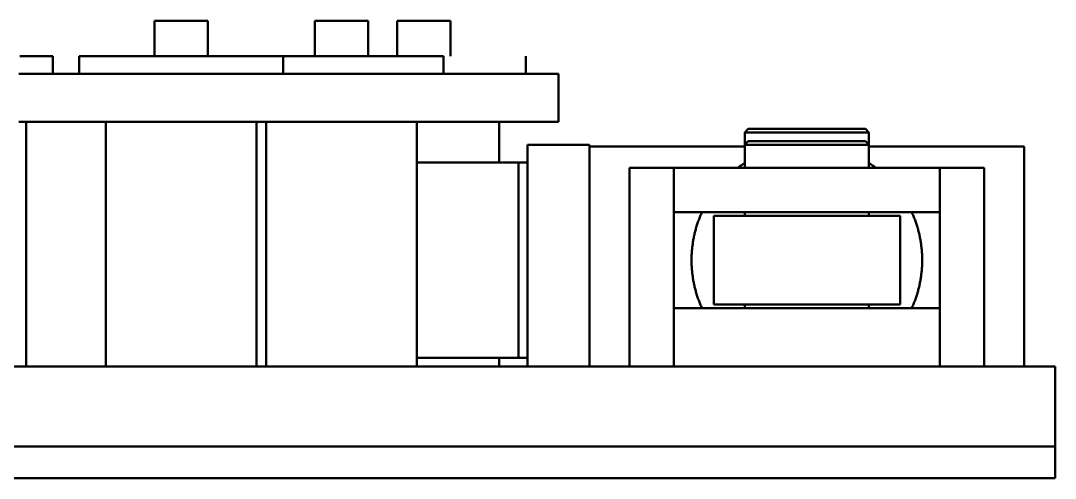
# Model space of a CAD drawing. Header units: millimetres. Extents: x 0 to 841, y 0 to 594.
# Drawn here: x 474.9 to 591.5, y 375.5 to 427.1 of the extents above; entities that cross this region are included whole.
import ezdxf

# ---------------------------------------------------------------- set-up
doc = ezdxf.new("R2010")
doc.units = ezdxf.units.MM
doc.layers.add('VIS', color=7, linetype='CONTINUOUS', lineweight=50)

msp = doc.modelspace()

# ---------------------------------------------------------------- linework, layer by layer
at = {"layer": 'VIS'}
for points in [[(489.99, 427.05), (490.11, 427.05), (490.23, 427.05), (490.35, 427.05), (490.47, 427.05), (490.59, 427.05), (490.71, 427.05), (490.83, 427.05), (490.95, 427.05), (491.07, 427.05), (491.19, 427.05), (491.31, 427.05), (491.43, 427.05), (491.55, 427.05), (491.67, 427.05), (491.79, 427.05), (491.91, 427.05), (492.03, 427.05), (492.15, 427.05), (492.27, 427.05), (492.39, 427.05), (492.51, 427.05), (492.63, 427.05), (492.75, 427.05), (492.87, 427.05), (492.99, 427.05), (493.11, 427.05), (493.23, 427.05), (493.35, 427.05), (493.47, 427.05), (493.59, 427.05), (493.71, 427.05), (493.83, 427.05), (493.95, 427.05), (494.07, 427.05), (494.19, 427.05), (494.31, 427.05), (494.43, 427.05), (494.55, 427.05), (494.67, 427.05), (494.79, 427.05), (494.91, 427.05), (495.03, 427.05), (495.15, 427.05), (495.27, 427.05), (495.39, 427.05), (495.51, 427.05), (495.63, 427.05), (495.75, 427.05), (495.87, 427.05), (495.99, 427.05)], [(489.99, 427.05), (489.99, 423.05)], [(495.99, 423.05), (495.99, 427.05)], [(508.06, 427.05), (508.18, 427.05), (508.3, 427.05), (508.42, 427.05), (508.54, 427.05), (508.66, 427.05), (508.78, 427.05), (508.9, 427.05), (509.02, 427.05), (509.14, 427.05), (509.26, 427.05), (509.38, 427.05), (509.5, 427.05), (509.62, 427.05), (509.74, 427.05), (509.86, 427.05), (509.98, 427.05), (510.1, 427.05), (510.22, 427.05), (510.34, 427.05), (510.46, 427.05), (510.58, 427.05), (510.7, 427.05), (510.82, 427.05), (510.94, 427.05), (511.06, 427.05), (511.18, 427.05), (511.3, 427.05), (511.42, 427.05), (511.54, 427.05), (511.66, 427.05), (511.78, 427.05), (511.9, 427.05), (512.02, 427.05), (512.14, 427.05), (512.26, 427.05), (512.38, 427.05), (512.5, 427.05), (512.62, 427.05), (512.74, 427.05), (512.86, 427.05), (512.98, 427.05), (513.1, 427.05), (513.22, 427.05), (513.34, 427.05), (513.46, 427.05), (513.58, 427.05), (513.7, 427.05), (513.82, 427.05), (513.94, 427.05), (514.06, 427.05)], [(508.06, 427.05), (508.06, 423.05)], [(514.06, 423.05), (514.06, 427.05)], [(517.33, 427.05), (517.45, 427.05), (517.57, 427.05), (517.69, 427.05), (517.81, 427.05), (517.93, 427.05), (518.05, 427.05), (518.17, 427.05), (518.29, 427.05), (518.41, 427.05), (518.53, 427.05), (518.65, 427.05), (518.77, 427.05), (518.89, 427.05), (519.01, 427.05), (519.13, 427.05), (519.25, 427.05), (519.37, 427.05), (519.49, 427.05), (519.61, 427.05), (519.73, 427.05), (519.85, 427.05), (519.97, 427.05), (520.09, 427.05), (520.21, 427.05), (520.33, 427.05), (520.45, 427.05), (520.57, 427.05), (520.69, 427.05), (520.81, 427.05), (520.93, 427.05), (521.05, 427.05), (521.17, 427.05), (521.29, 427.05), (521.41, 427.05), (521.53, 427.05), (521.65, 427.05), (521.77, 427.05), (521.89, 427.05), (522.01, 427.05), (522.13, 427.05), (522.25, 427.05), (522.37, 427.05), (522.49, 427.05), (522.61, 427.05), (522.73, 427.05), (522.85, 427.05), (522.97, 427.05), (523.09, 427.05), (523.21, 427.05), (523.33, 427.05)], [(517.33, 427.05), (517.33, 423.05)], [(517.33, 427.05), (517.33, 423.05)], [(523.33, 423.05), (523.33, 427.05)], [(523.33, 423.05), (523.33, 427.05)], [(474.79, 423.05), (474.91, 423.05), (475.03, 423.05), (475.15, 423.05), (475.27, 423.05), (475.39, 423.05), (475.51, 423.05), (475.63, 423.05), (475.75, 423.05), (475.87, 423.05), (475.99, 423.05), (476.11, 423.05), (476.23, 423.05), (476.35, 423.05), (476.47, 423.05), (476.6, 423.05), (476.72, 423.05), (476.84, 423.05), (476.96, 423.05), (477.08, 423.05), (477.2, 423.05), (477.32, 423.05), (477.44, 423.05), (477.56, 423.05), (477.68, 423.05), (477.8, 423.05), (477.92, 423.05), (478.04, 423.05), (478.16, 423.05), (478.28, 423.05), (478.4, 423.05), (478.52, 423.05)], [(478.52, 421.05), (478.52, 423.05)], [(481.49, 423.05), (481.61, 423.05), (481.73, 423.05), (481.85, 423.05), (481.97, 423.05), (482.09, 423.05), (482.21, 423.05), (482.33, 423.05), (482.45, 423.05), (482.57, 423.05), (482.69, 423.05), (482.82, 423.05), (482.94, 423.05), (483.06, 423.05), (483.18, 423.05), (483.3, 423.05), (483.42, 423.05), (483.54, 423.05), (483.66, 423.05), (483.78, 423.05), (483.9, 423.05), (484.02, 423.05), (484.14, 423.05), (484.26, 423.05), (484.38, 423.05), (484.5, 423.05), (484.62, 423.05), (484.74, 423.05), (484.86, 423.05), (484.98, 423.05), (485.1, 423.05), (485.22, 423.05), (485.34, 423.05), (485.46, 423.05), (485.58, 423.05), (485.71, 423.05), (485.83, 423.05), (485.95, 423.05), (486.07, 423.05), (486.19, 423.05), (486.31, 423.05), (486.43, 423.05), (486.55, 423.05), (486.67, 423.05), (486.79, 423.05), (486.91, 423.05), (487.03, 423.05), (487.15, 423.05), (487.27, 423.05), (487.39, 423.05), (487.51, 423.05), (487.63, 423.05), (487.75, 423.05), (487.87, 423.05), (487.99, 423.05), (488.11, 423.05), (488.23, 423.05), (488.35, 423.05), (488.47, 423.05), (488.6, 423.05), (488.72, 423.05), (488.84, 423.05), (488.96, 423.05), (489.08, 423.05), (489.2, 423.05), (489.32, 423.05), (489.44, 423.05), (489.56, 423.05), (489.68, 423.05), (489.8, 423.05), (489.92, 423.05), (490.04, 423.05), (490.16, 423.05), (490.28, 423.05), (490.4, 423.05), (490.52, 423.05), (490.64, 423.05), (490.76, 423.05), (490.88, 423.05), (491, 423.05), (491.12, 423.05), (491.24, 423.05), (491.37, 423.05), (491.49, 423.05), (491.61, 423.05), (491.73, 423.05), (491.85, 423.05), (491.97, 423.05), (492.09, 423.05), (492.21, 423.05), (492.33, 423.05), (492.45, 423.05), (492.57, 423.05), (492.69, 423.05), (492.81, 423.05), (492.93, 423.05), (493.05, 423.05), (493.17, 423.05), (493.29, 423.05), (493.41, 423.05), (493.53, 423.05), (493.65, 423.05), (493.77, 423.05), (493.89, 423.05), (494.01, 423.05), (494.13, 423.05), (494.26, 423.05), (494.38, 423.05), (494.5, 423.05), (494.62, 423.05), (494.74, 423.05), (494.86, 423.05), (494.98, 423.05), (495.1, 423.05), (495.22, 423.05), (495.34, 423.05), (495.46, 423.05), (495.58, 423.05), (495.7, 423.05), (495.82, 423.05), (495.94, 423.05), (496.06, 423.05), (496.18, 423.05), (496.3, 423.05), (496.42, 423.05), (496.54, 423.05), (496.66, 423.05), (496.78, 423.05), (496.9, 423.05), (497.02, 423.05), (497.15, 423.05), (497.27, 423.05), (497.39, 423.05), (497.51, 423.05), (497.63, 423.05), (497.75, 423.05), (497.87, 423.05), (497.99, 423.05), (498.11, 423.05), (498.23, 423.05), (498.35, 423.05), (498.47, 423.05), (498.59, 423.05), (498.71, 423.05), (498.83, 423.05), (498.95, 423.05), (499.07, 423.05), (499.19, 423.05), (499.31, 423.05), (499.43, 423.05), (499.55, 423.05), (499.67, 423.05), (499.79, 423.05), (499.91, 423.05), (500.04, 423.05), (500.16, 423.05), (500.28, 423.05), (500.4, 423.05), (500.52, 423.05), (500.64, 423.05), (500.76, 423.05), (500.88, 423.05), (501, 423.05), (501.12, 423.05), (501.24, 423.05), (501.36, 423.05), (501.48, 423.05), (501.6, 423.05), (501.72, 423.05), (501.84, 423.05), (501.96, 423.05), (502.08, 423.05), (502.2, 423.05), (502.32, 423.05), (502.44, 423.05), (502.56, 423.05), (502.68, 423.05), (502.8, 423.05), (502.93, 423.05), (503.05, 423.05), (503.17, 423.05), (503.29, 423.05), (503.41, 423.05), (503.53, 423.05), (503.65, 423.05), (503.77, 423.05), (503.89, 423.05), (504.01, 423.05), (504.13, 423.05), (504.25, 423.05), (504.37, 423.05), (504.49, 423.05)], [(481.49, 423.05), (481.49, 421.05)], [(504.49, 421.05), (504.49, 423.05)], [(504.49, 423.05), (504.61, 423.05), (504.73, 423.05), (504.85, 423.05), (504.97, 423.05), (505.09, 423.05), (505.21, 423.05), (505.33, 423.05), (505.45, 423.05), (505.57, 423.05), (505.7, 423.05), (505.82, 423.05), (505.94, 423.05), (506.06, 423.05), (506.18, 423.05), (506.3, 423.05), (506.42, 423.05), (506.54, 423.05), (506.66, 423.05), (506.78, 423.05), (506.9, 423.05), (507.02, 423.05), (507.14, 423.05), (507.26, 423.05), (507.38, 423.05), (507.5, 423.05), (507.62, 423.05), (507.74, 423.05), (507.86, 423.05), (507.98, 423.05), (508.11, 423.05), (508.23, 423.05), (508.35, 423.05), (508.47, 423.05), (508.59, 423.05), (508.71, 423.05), (508.83, 423.05), (508.95, 423.05), (509.07, 423.05), (509.19, 423.05), (509.31, 423.05), (509.43, 423.05), (509.55, 423.05), (509.67, 423.05), (509.79, 423.05), (509.91, 423.05), (510.03, 423.05), (510.15, 423.05), (510.27, 423.05), (510.39, 423.05), (510.51, 423.05), (510.64, 423.05), (510.76, 423.05), (510.88, 423.05), (511, 423.05), (511.12, 423.05), (511.24, 423.05), (511.36, 423.05), (511.48, 423.05), (511.6, 423.05), (511.72, 423.05), (511.84, 423.05), (511.96, 423.05), (512.08, 423.05), (512.2, 423.05), (512.32, 423.05), (512.44, 423.05), (512.56, 423.05), (512.68, 423.05), (512.8, 423.05), (512.92, 423.05), (513.04, 423.05), (513.17, 423.05), (513.29, 423.05), (513.41, 423.05), (513.53, 423.05), (513.65, 423.05), (513.77, 423.05), (513.89, 423.05), (514.01, 423.05), (514.13, 423.05), (514.25, 423.05), (514.37, 423.05), (514.49, 423.05), (514.61, 423.05), (514.73, 423.05), (514.85, 423.05), (514.97, 423.05), (515.09, 423.05), (515.21, 423.05), (515.33, 423.05), (515.45, 423.05), (515.57, 423.05), (515.7, 423.05), (515.82, 423.05), (515.94, 423.05), (516.06, 423.05), (516.18, 423.05), (516.3, 423.05), (516.42, 423.05), (516.54, 423.05), (516.66, 423.05), (516.78, 423.05), (516.9, 423.05), (517.02, 423.05), (517.14, 423.05), (517.26, 423.05), (517.38, 423.05), (517.5, 423.05), (517.62, 423.05), (517.74, 423.05), (517.86, 423.05), (517.98, 423.05), (518.1, 423.05), (518.23, 423.05), (518.35, 423.05), (518.47, 423.05), (518.59, 423.05), (518.71, 423.05), (518.83, 423.05), (518.95, 423.05), (519.07, 423.05), (519.19, 423.05), (519.31, 423.05), (519.43, 423.05), (519.55, 423.05), (519.67, 423.05), (519.79, 423.05), (519.91, 423.05), (520.03, 423.05), (520.15, 423.05), (520.27, 423.05), (520.39, 423.05), (520.51, 423.05), (520.63, 423.05), (520.76, 423.05), (520.88, 423.05), (521, 423.05), (521.12, 423.05), (521.24, 423.05), (521.36, 423.05), (521.48, 423.05), (521.6, 423.05), (521.72, 423.05), (521.84, 423.05), (521.96, 423.05), (522.08, 423.05), (522.2, 423.05), (522.32, 423.05), (522.44, 423.05), (522.56, 423.05)], [(522.56, 421.05), (522.56, 423.05)], [(531.83, 421.05), (531.83, 423.05)], [(531.83, 421.05), (531.83, 423.05)], [(474.7, 421.05), (475.5, 421.05), (476.3, 421.05), (477.1, 421.05), (477.9, 421.05), (478.7, 421.05), (479.5, 421.05), (480.3, 421.05), (481.1, 421.05), (481.9, 421.05), (482.7, 421.05), (483.5, 421.05), (484.3, 421.05), (485.1, 421.05), (485.9, 421.05), (486.7, 421.05), (487.5, 421.05), (488.3, 421.05), (489.1, 421.05), (489.9, 421.05), (490.7, 421.05), (491.5, 421.05), (492.3, 421.05), (493.1, 421.05), (493.9, 421.05), (494.7, 421.05), (495.5, 421.05), (496.3, 421.05), (497.1, 421.05), (497.9, 421.05), (498.7, 421.05), (499.5, 421.05), (500.3, 421.05), (501.1, 421.05), (501.9, 421.05), (502.7, 421.05), (503.5, 421.05), (504.3, 421.05), (505.1, 421.05), (505.9, 421.05), (506.7, 421.05), (507.5, 421.05), (508.3, 421.05), (509.1, 421.05), (509.9, 421.05), (510.7, 421.05), (511.5, 421.05), (512.3, 421.05), (513.1, 421.05), (513.9, 421.05), (514.7, 421.05), (515.5, 421.05), (516.3, 421.05), (517.1, 421.05), (517.9, 421.05), (518.7, 421.05), (519.5, 421.05), (520.3, 421.05), (521.1, 421.05), (521.9, 421.05), (522.7, 421.05), (523.5, 421.05), (524.3, 421.05), (525.1, 421.05), (525.9, 421.05), (526.7, 421.05), (527.5, 421.05), (528.3, 421.05), (529.1, 421.05), (529.9, 421.05), (530.7, 421.05), (531.5, 421.05), (532.3, 421.05), (533.1, 421.05), (533.9, 421.05), (534.7, 421.05), (535.5, 421.05)], [(535.5, 415.65), (535.5, 421.05)], [(474.7, 415.65), (475.5, 415.65), (476.3, 415.65), (477.1, 415.65), (477.9, 415.65), (478.7, 415.65), (479.5, 415.65), (480.3, 415.65), (481.1, 415.65), (481.9, 415.65), (482.7, 415.65), (483.5, 415.65), (484.3, 415.65), (485.1, 415.65), (485.9, 415.65), (486.7, 415.65), (487.5, 415.65), (488.3, 415.65), (489.1, 415.65), (489.9, 415.65), (490.7, 415.65), (491.5, 415.65), (492.3, 415.65), (493.1, 415.65), (493.9, 415.65), (494.7, 415.65), (495.5, 415.65), (496.3, 415.65), (497.1, 415.65), (497.9, 415.65), (498.7, 415.65), (499.5, 415.65), (500.3, 415.65), (501.1, 415.65), (501.9, 415.65), (502.7, 415.65), (503.5, 415.65), (504.3, 415.65), (505.1, 415.65), (505.9, 415.65), (506.7, 415.65), (507.5, 415.65), (508.3, 415.65), (509.1, 415.65), (509.9, 415.65), (510.7, 415.65), (511.5, 415.65), (512.3, 415.65), (513.1, 415.65), (513.9, 415.65), (514.7, 415.65), (515.5, 415.65), (516.3, 415.65), (517.1, 415.65), (517.9, 415.65), (518.7, 415.65), (519.5, 415.65), (520.3, 415.65), (521.1, 415.65), (521.9, 415.65), (522.7, 415.65), (523.5, 415.65), (524.3, 415.65), (525.1, 415.65), (525.9, 415.65), (526.7, 415.65), (527.5, 415.65), (528.3, 415.65), (529.1, 415.65), (529.9, 415.65), (530.7, 415.65), (531.5, 415.65), (532.3, 415.65), (533.1, 415.65), (533.9, 415.65), (534.7, 415.65), (535.5, 415.65)], [(475.52, 388.05), (475.52, 415.65)], [(484.49, 415.65), (484.49, 388.05)], [(501.49, 388.05), (501.49, 415.65)], [(502.56, 415.65), (502.56, 388.05)], [(519.56, 388.05), (519.56, 415.65)], [(528.83, 411.05), (528.83, 415.65)], [(528.83, 411.05), (528.83, 415.65)], [(556.9, 414.85), (556.5, 414.45)], [(556.5, 414.45), (556.62, 414.45), (556.74, 414.45), (556.86, 414.45), (556.98, 414.45), (557.1, 414.45), (557.22, 414.45), (557.34, 414.45), (557.47, 414.45), (557.59, 414.45), (557.71, 414.45), (557.83, 414.45), (557.95, 414.45), (558.07, 414.45), (558.19, 414.45), (558.31, 414.45), (558.43, 414.45), (558.55, 414.45), (558.67, 414.45), (558.79, 414.45), (558.91, 414.45), (559.03, 414.45), (559.16, 414.45), (559.28, 414.45), (559.4, 414.45), (559.52, 414.45), (559.64, 414.45), (559.76, 414.45), (559.88, 414.45), (560, 414.45), (560.12, 414.45), (560.24, 414.45), (560.36, 414.45), (560.48, 414.45), (560.6, 414.45), (560.72, 414.45), (560.84, 414.45), (560.97, 414.45), (561.09, 414.45), (561.21, 414.45), (561.33, 414.45), (561.45, 414.45), (561.57, 414.45), (561.69, 414.45), (561.81, 414.45), (561.93, 414.45), (562.05, 414.45), (562.17, 414.45), (562.29, 414.45), (562.41, 414.45), (562.53, 414.45), (562.66, 414.45), (562.78, 414.45), (562.9, 414.45), (563.02, 414.45), (563.14, 414.45), (563.26, 414.45), (563.38, 414.45), (563.5, 414.45), (563.62, 414.45), (563.74, 414.45), (563.86, 414.45), (563.98, 414.45), (564.1, 414.45), (564.22, 414.45), (564.34, 414.45), (564.47, 414.45), (564.59, 414.45), (564.71, 414.45), (564.83, 414.45), (564.95, 414.45), (565.07, 414.45), (565.19, 414.45), (565.31, 414.45), (565.43, 414.45), (565.55, 414.45), (565.67, 414.45), (565.79, 414.45), (565.91, 414.45), (566.03, 414.45), (566.16, 414.45), (566.28, 414.45), (566.4, 414.45), (566.52, 414.45), (566.64, 414.45), (566.76, 414.45), (566.88, 414.45), (567, 414.45), (567.12, 414.45), (567.24, 414.45), (567.36, 414.45), (567.48, 414.45), (567.6, 414.45), (567.72, 414.45), (567.84, 414.45), (567.97, 414.45), (568.09, 414.45), (568.21, 414.45), (568.33, 414.45), (568.45, 414.45), (568.57, 414.45), (568.69, 414.45), (568.81, 414.45), (568.93, 414.45), (569.05, 414.45), (569.17, 414.45), (569.29, 414.45), (569.41, 414.45), (569.53, 414.45), (569.66, 414.45), (569.78, 414.45), (569.9, 414.45), (570.02, 414.45), (570.14, 414.45), (570.26, 414.45), (570.38, 414.45), (570.5, 414.45)], [(556.5, 414.45), (556.5, 413.05)], [(556.9, 414.85), (557.02, 414.85), (557.14, 414.85), (557.26, 414.85), (557.38, 414.85), (557.5, 414.85), (557.62, 414.85), (557.74, 414.85), (557.86, 414.85), (557.98, 414.85), (558.1, 414.85), (558.22, 414.85), (558.34, 414.85), (558.46, 414.85), (558.58, 414.85), (558.7, 414.85), (558.82, 414.85), (558.94, 414.85), (559.06, 414.85), (559.18, 414.85), (559.3, 414.85), (559.42, 414.85), (559.54, 414.85), (559.66, 414.85), (559.78, 414.85), (559.9, 414.85), (560.02, 414.85), (560.14, 414.85), (560.26, 414.85), (560.38, 414.85), (560.5, 414.85), (560.62, 414.85), (560.74, 414.85), (560.86, 414.85), (560.98, 414.85), (561.1, 414.85), (561.22, 414.85), (561.34, 414.85), (561.46, 414.85), (561.58, 414.85), (561.7, 414.85), (561.82, 414.85), (561.94, 414.85), (562.06, 414.85), (562.18, 414.85), (562.3, 414.85), (562.42, 414.85), (562.54, 414.85), (562.66, 414.85), (562.78, 414.85), (562.9, 414.85), (563.02, 414.85), (563.14, 414.85), (563.26, 414.85), (563.38, 414.85), (563.5, 414.85), (563.62, 414.85), (563.74, 414.85), (563.86, 414.85), (563.98, 414.85), (564.1, 414.85), (564.22, 414.85), (564.34, 414.85), (564.46, 414.85), (564.58, 414.85), (564.7, 414.85), (564.82, 414.85), (564.94, 414.85), (565.06, 414.85), (565.18, 414.85), (565.3, 414.85), (565.42, 414.85), (565.54, 414.85), (565.66, 414.85), (565.78, 414.85), (565.9, 414.85), (566.02, 414.85), (566.14, 414.85), (566.26, 414.85), (566.38, 414.85), (566.5, 414.85), (566.62, 414.85), (566.74, 414.85), (566.86, 414.85), (566.98, 414.85), (567.1, 414.85), (567.22, 414.85), (567.34, 414.85), (567.46, 414.85), (567.58, 414.85), (567.7, 414.85), (567.82, 414.85), (567.94, 414.85), (568.06, 414.85), (568.18, 414.85), (568.3, 414.85), (568.42, 414.85), (568.54, 414.85), (568.66, 414.85), (568.78, 414.85), (568.9, 414.85), (569.02, 414.85), (569.14, 414.85), (569.26, 414.85), (569.38, 414.85), (569.5, 414.85), (569.62, 414.85), (569.74, 414.85), (569.86, 414.85), (569.98, 414.85), (570.1, 414.85)], [(570.5, 414.45), (570.1, 414.85)], [(570.5, 413.05), (570.5, 414.45)], [(532, 388.05), (532, 413.05)], [(532, 413.05), (539, 413.05)], [(539, 412.85), (539, 413.05)], [(539, 388.05), (539, 412.85)], [(539, 412.85), (556.5, 412.85)], [(556.9, 413.45), (556.5, 413.05)], [(556.5, 413.05), (556.62, 413.05), (556.74, 413.05), (556.86, 413.05), (556.98, 413.05), (557.1, 413.05), (557.22, 413.05), (557.34, 413.05), (557.47, 413.05), (557.59, 413.05), (557.71, 413.05), (557.83, 413.05), (557.95, 413.05), (558.07, 413.05), (558.19, 413.05), (558.31, 413.05), (558.43, 413.05), (558.55, 413.05), (558.67, 413.05), (558.79, 413.05), (558.91, 413.05), (559.03, 413.05), (559.16, 413.05), (559.28, 413.05), (559.4, 413.05), (559.52, 413.05), (559.64, 413.05), (559.76, 413.05), (559.88, 413.05), (560, 413.05), (560.12, 413.05), (560.24, 413.05), (560.36, 413.05), (560.48, 413.05), (560.6, 413.05), (560.72, 413.05), (560.84, 413.05), (560.97, 413.05), (561.09, 413.05), (561.21, 413.05), (561.33, 413.05), (561.45, 413.05), (561.57, 413.05), (561.69, 413.05), (561.81, 413.05), (561.93, 413.05), (562.05, 413.05), (562.17, 413.05), (562.29, 413.05), (562.41, 413.05), (562.53, 413.05), (562.66, 413.05), (562.78, 413.05), (562.9, 413.05), (563.02, 413.05), (563.14, 413.05), (563.26, 413.05), (563.38, 413.05), (563.5, 413.05), (563.62, 413.05), (563.74, 413.05), (563.86, 413.05), (563.98, 413.05), (564.1, 413.05), (564.22, 413.05), (564.34, 413.05), (564.47, 413.05), (564.59, 413.05), (564.71, 413.05), (564.83, 413.05), (564.95, 413.05), (565.07, 413.05), (565.19, 413.05), (565.31, 413.05), (565.43, 413.05), (565.55, 413.05), (565.67, 413.05), (565.79, 413.05), (565.91, 413.05), (566.03, 413.05), (566.16, 413.05), (566.28, 413.05), (566.4, 413.05), (566.52, 413.05), (566.64, 413.05), (566.76, 413.05), (566.88, 413.05), (567, 413.05), (567.12, 413.05), (567.24, 413.05), (567.36, 413.05), (567.48, 413.05), (567.6, 413.05), (567.72, 413.05), (567.84, 413.05), (567.97, 413.05), (568.09, 413.05), (568.21, 413.05), (568.33, 413.05), (568.45, 413.05), (568.57, 413.05), (568.69, 413.05), (568.81, 413.05), (568.93, 413.05), (569.05, 413.05), (569.17, 413.05), (569.29, 413.05), (569.41, 413.05), (569.53, 413.05), (569.66, 413.05), (569.78, 413.05), (569.9, 413.05), (570.02, 413.05), (570.14, 413.05), (570.26, 413.05), (570.38, 413.05), (570.5, 413.05)], [(556.5, 413.05), (556.5, 410.45)], [(556.9, 413.45), (557.02, 413.45), (557.14, 413.45), (557.26, 413.45), (557.38, 413.45), (557.5, 413.45), (557.62, 413.45), (557.74, 413.45), (557.86, 413.45), (557.98, 413.45), (558.1, 413.45), (558.22, 413.45), (558.34, 413.45), (558.46, 413.45), (558.58, 413.45), (558.7, 413.45), (558.82, 413.45), (558.94, 413.45), (559.06, 413.45), (559.18, 413.45), (559.3, 413.45), (559.42, 413.45), (559.54, 413.45), (559.66, 413.45), (559.78, 413.45), (559.9, 413.45), (560.02, 413.45), (560.14, 413.45), (560.26, 413.45), (560.38, 413.45), (560.5, 413.45), (560.62, 413.45), (560.74, 413.45), (560.86, 413.45), (560.98, 413.45), (561.1, 413.45), (561.22, 413.45), (561.34, 413.45), (561.46, 413.45), (561.58, 413.45), (561.7, 413.45), (561.82, 413.45), (561.94, 413.45), (562.06, 413.45), (562.18, 413.45), (562.3, 413.45), (562.42, 413.45), (562.54, 413.45), (562.66, 413.45), (562.78, 413.45), (562.9, 413.45), (563.02, 413.45), (563.14, 413.45), (563.26, 413.45), (563.38, 413.45), (563.5, 413.45), (563.62, 413.45), (563.74, 413.45), (563.86, 413.45), (563.98, 413.45), (564.1, 413.45), (564.22, 413.45), (564.34, 413.45), (564.46, 413.45), (564.58, 413.45), (564.7, 413.45), (564.82, 413.45), (564.94, 413.45), (565.06, 413.45), (565.18, 413.45), (565.3, 413.45), (565.42, 413.45), (565.54, 413.45), (565.66, 413.45), (565.78, 413.45), (565.9, 413.45), (566.02, 413.45), (566.14, 413.45), (566.26, 413.45), (566.38, 413.45), (566.5, 413.45), (566.62, 413.45), (566.74, 413.45), (566.86, 413.45), (566.98, 413.45), (567.1, 413.45), (567.22, 413.45), (567.34, 413.45), (567.46, 413.45), (567.58, 413.45), (567.7, 413.45), (567.82, 413.45), (567.94, 413.45), (568.06, 413.45), (568.18, 413.45), (568.3, 413.45), (568.42, 413.45), (568.54, 413.45), (568.66, 413.45), (568.78, 413.45), (568.9, 413.45), (569.02, 413.45), (569.14, 413.45), (569.26, 413.45), (569.38, 413.45), (569.5, 413.45), (569.62, 413.45), (569.74, 413.45), (569.86, 413.45), (569.98, 413.45), (570.1, 413.45)], [(570.5, 413.05), (570.1, 413.45)], [(570.5, 410.45), (570.5, 413.05)], [(570.5, 412.85), (588, 412.85)], [(588, 388.05), (588, 412.85)], [(531, 411.05), (519.56, 411.05)], [(531, 389.05), (531, 411.05)], [(532, 411.05), (531, 411.05)], [(548.5, 410.45), (543.5, 410.45)], [(543.5, 388.05), (543.5, 410.45)], [(548.5, 388.05), (548.5, 410.45)], [(578.5, 410.45), (548.5, 410.45)], [(548.5, 405.45), (548.5, 410.45)], [(556.5, 411.01), (556.4, 410.94), (556.3, 410.87), (556.2, 410.8), (556.09, 410.74), (556, 410.67), (555.9, 410.6), (555.8, 410.52), (555.7, 410.45)], [(571.3, 410.45), (571.2, 410.52), (571.1, 410.6), (571, 410.67), (570.91, 410.74), (570.8, 410.8), (570.7, 410.87), (570.6, 410.94), (570.5, 411.01)], [(583.5, 410.45), (578.5, 410.45)], [(578.5, 388.05), (578.5, 410.45)], [(578.5, 405.45), (578.5, 410.45)], [(583.5, 388.05), (583.5, 410.45)], [(578.5, 405.45), (548.5, 405.45)], [(551.67, 405.45), (551.62, 405.34), (551.58, 405.23), (551.53, 405.12), (551.48, 405.01), (551.44, 404.89), (551.39, 404.78), (551.35, 404.67), (551.31, 404.56), (551.26, 404.44), (551.22, 404.33), (551.18, 404.21), (551.15, 404.1), (551.11, 403.98), (551.07, 403.87), (551.04, 403.75), (551, 403.64), (550.97, 403.52), (550.94, 403.4), (550.91, 403.29), (550.88, 403.17), (550.85, 403.05), (550.82, 402.93), (550.8, 402.81), (550.77, 402.7), (550.75, 402.58), (550.72, 402.46), (550.7, 402.34), (550.68, 402.22), (550.66, 402.1), (550.64, 401.98), (550.63, 401.86), (550.61, 401.74), (550.6, 401.62), (550.58, 401.5), (550.57, 401.38), (550.56, 401.26), (550.55, 401.14), (550.54, 401.02), (550.53, 400.9), (550.52, 400.78), (550.51, 400.66), (550.51, 400.54), (550.51, 400.41), (550.5, 400.29), (550.5, 400.17), (550.5, 400.05), (550.5, 399.93), (550.5, 399.81), (550.51, 399.69), (550.51, 399.57), (550.51, 399.45), (550.52, 399.33), (550.53, 399.2), (550.54, 399.08), (550.55, 398.96), (550.56, 398.84), (550.57, 398.72), (550.58, 398.6), (550.6, 398.48), (550.61, 398.36), (550.63, 398.24), (550.64, 398.12), (550.66, 398), (550.68, 397.88), (550.7, 397.76), (550.72, 397.64), (550.75, 397.53), (550.77, 397.41), (550.8, 397.29), (550.82, 397.17), (550.85, 397.05), (550.88, 396.93), (550.91, 396.82), (550.94, 396.7), (550.97, 396.58), (551, 396.47), (551.04, 396.35), (551.07, 396.23), (551.11, 396.12), (551.15, 396), (551.18, 395.89), (551.22, 395.77), (551.26, 395.66), (551.31, 395.55), (551.35, 395.43), (551.39, 395.32), (551.44, 395.21), (551.48, 395.1), (551.53, 394.98), (551.58, 394.87), (551.62, 394.76), (551.67, 394.65)], [(553, 405.05), (553.12, 405.05), (553.24, 405.05), (553.36, 405.05), (553.48, 405.05), (553.6, 405.05), (553.72, 405.05), (553.84, 405.05), (553.96, 405.05), (554.08, 405.05), (554.2, 405.05), (554.32, 405.05), (554.44, 405.05), (554.56, 405.05), (554.68, 405.05), (554.8, 405.05), (554.92, 405.05), (555.04, 405.05), (555.16, 405.05), (555.28, 405.05), (555.4, 405.05), (555.52, 405.05), (555.64, 405.05), (555.76, 405.05), (555.88, 405.05), (556, 405.05), (556.12, 405.05), (556.24, 405.05), (556.36, 405.05), (556.48, 405.05), (556.6, 405.05), (556.72, 405.05), (556.84, 405.05), (556.96, 405.05), (557.08, 405.05), (557.2, 405.05), (557.32, 405.05), (557.44, 405.05), (557.56, 405.05), (557.68, 405.05), (557.8, 405.05), (557.92, 405.05), (558.04, 405.05), (558.16, 405.05), (558.28, 405.05), (558.4, 405.05), (558.52, 405.05), (558.64, 405.05), (558.76, 405.05), (558.88, 405.05), (559, 405.05), (559.12, 405.05), (559.24, 405.05), (559.36, 405.05), (559.48, 405.05), (559.6, 405.05), (559.72, 405.05), (559.84, 405.05), (559.96, 405.05), (560.08, 405.05), (560.2, 405.05), (560.32, 405.05), (560.44, 405.05), (560.56, 405.05), (560.68, 405.05), (560.8, 405.05), (560.92, 405.05), (561.04, 405.05), (561.16, 405.05), (561.28, 405.05), (561.4, 405.05), (561.52, 405.05), (561.64, 405.05), (561.76, 405.05), (561.88, 405.05), (562, 405.05), (562.12, 405.05), (562.24, 405.05), (562.36, 405.05), (562.48, 405.05), (562.6, 405.05), (562.72, 405.05), (562.84, 405.05), (562.96, 405.05), (563.08, 405.05), (563.2, 405.05), (563.32, 405.05), (563.44, 405.05), (563.56, 405.05), (563.68, 405.05), (563.8, 405.05), (563.92, 405.05), (564.04, 405.05), (564.16, 405.05), (564.28, 405.05), (564.4, 405.05), (564.52, 405.05), (564.64, 405.05), (564.76, 405.05), (564.88, 405.05), (565, 405.05), (565.12, 405.05), (565.24, 405.05), (565.36, 405.05), (565.48, 405.05), (565.6, 405.05), (565.72, 405.05), (565.84, 405.05), (565.96, 405.05), (566.08, 405.05), (566.2, 405.05), (566.32, 405.05), (566.44, 405.05), (566.56, 405.05), (566.68, 405.05), (566.8, 405.05), (566.92, 405.05), (567.04, 405.05), (567.16, 405.05), (567.28, 405.05), (567.4, 405.05), (567.52, 405.05), (567.64, 405.05), (567.76, 405.05), (567.88, 405.05), (568, 405.05), (568.12, 405.05), (568.24, 405.05), (568.36, 405.05), (568.48, 405.05), (568.6, 405.05), (568.72, 405.05), (568.84, 405.05), (568.96, 405.05), (569.08, 405.05), (569.2, 405.05), (569.32, 405.05), (569.44, 405.05), (569.56, 405.05), (569.68, 405.05), (569.8, 405.05), (569.92, 405.05), (570.04, 405.05), (570.16, 405.05), (570.28, 405.05), (570.4, 405.05), (570.52, 405.05), (570.64, 405.05), (570.76, 405.05), (570.88, 405.05), (571, 405.05), (571.12, 405.05), (571.24, 405.05), (571.36, 405.05), (571.48, 405.05), (571.6, 405.05), (571.72, 405.05), (571.84, 405.05), (571.96, 405.05), (572.08, 405.05), (572.2, 405.05), (572.32, 405.05), (572.44, 405.05), (572.56, 405.05), (572.68, 405.05), (572.8, 405.05), (572.92, 405.05), (573.04, 405.05), (573.16, 405.05), (573.28, 405.05), (573.4, 405.05), (573.52, 405.05), (573.64, 405.05), (573.76, 405.05), (573.88, 405.05), (574, 405.05)], [(553, 405.05), (553, 395.05)], [(556.5, 405.45), (556.5, 405.05)], [(570.5, 405.05), (570.5, 405.45)], [(574, 395.05), (574, 405.05)], [(576.5, 400.05), (576.5, 400.17), (576.5, 400.29), (576.49, 400.41), (576.49, 400.54), (576.49, 400.66), (576.48, 400.78), (576.47, 400.9), (576.46, 401.02), (576.45, 401.14), (576.44, 401.26), (576.43, 401.38), (576.42, 401.5), (576.4, 401.62), (576.39, 401.74), (576.37, 401.86), (576.36, 401.98), (576.34, 402.1), (576.32, 402.22), (576.3, 402.34), (576.28, 402.46), (576.25, 402.58), (576.23, 402.7), (576.2, 402.81), (576.18, 402.93), (576.15, 403.05), (576.12, 403.17), (576.09, 403.29), (576.06, 403.4), (576.03, 403.52), (576, 403.64), (575.96, 403.75), (575.93, 403.87), (575.89, 403.98), (575.85, 404.1), (575.82, 404.21), (575.78, 404.33), (575.74, 404.44), (575.69, 404.56), (575.65, 404.67), (575.61, 404.78), (575.56, 404.89), (575.52, 405.01), (575.47, 405.12), (575.42, 405.23), (575.38, 405.34), (575.33, 405.45)], [(575.33, 394.65), (575.38, 394.76), (575.42, 394.87), (575.47, 394.98), (575.52, 395.1), (575.56, 395.21), (575.61, 395.32), (575.65, 395.43), (575.69, 395.55), (575.74, 395.66), (575.78, 395.77), (575.82, 395.89), (575.85, 396), (575.89, 396.12), (575.93, 396.23), (575.96, 396.35), (576, 396.47), (576.03, 396.58), (576.06, 396.7), (576.09, 396.82), (576.12, 396.93), (576.15, 397.05), (576.18, 397.17), (576.2, 397.29), (576.23, 397.41), (576.25, 397.53), (576.28, 397.64), (576.3, 397.76), (576.32, 397.88), (576.34, 398), (576.36, 398.12), (576.37, 398.24), (576.39, 398.36), (576.4, 398.48), (576.42, 398.6), (576.43, 398.72), (576.44, 398.84), (576.45, 398.96), (576.46, 399.08), (576.47, 399.2), (576.48, 399.33), (576.49, 399.45), (576.49, 399.57), (576.49, 399.69), (576.5, 399.81), (576.5, 399.93), (576.5, 400.05)], [(578.5, 394.65), (548.5, 394.65)], [(548.5, 388.05), (548.5, 394.65)], [(553, 395.05), (553.12, 395.05), (553.24, 395.05), (553.36, 395.05), (553.48, 395.05), (553.6, 395.05), (553.72, 395.05), (553.84, 395.05), (553.96, 395.05), (554.08, 395.05), (554.2, 395.05), (554.32, 395.05), (554.44, 395.05), (554.56, 395.05), (554.68, 395.05), (554.8, 395.05), (554.92, 395.05), (555.04, 395.05), (555.16, 395.05), (555.28, 395.05), (555.4, 395.05), (555.52, 395.05), (555.64, 395.05), (555.76, 395.05), (555.88, 395.05), (556, 395.05), (556.12, 395.05), (556.24, 395.05), (556.36, 395.05), (556.48, 395.05), (556.6, 395.05), (556.72, 395.05), (556.84, 395.05), (556.96, 395.05), (557.08, 395.05), (557.2, 395.05), (557.32, 395.05), (557.44, 395.05), (557.56, 395.05), (557.68, 395.05), (557.8, 395.05), (557.92, 395.05), (558.04, 395.05), (558.16, 395.05), (558.28, 395.05), (558.4, 395.05), (558.52, 395.05), (558.64, 395.05), (558.76, 395.05), (558.88, 395.05), (559, 395.05), (559.12, 395.05), (559.24, 395.05), (559.36, 395.05), (559.48, 395.05), (559.6, 395.05), (559.72, 395.05), (559.84, 395.05), (559.96, 395.05), (560.08, 395.05), (560.2, 395.05), (560.32, 395.05), (560.44, 395.05), (560.56, 395.05), (560.68, 395.05), (560.8, 395.05), (560.92, 395.05), (561.04, 395.05), (561.16, 395.05), (561.28, 395.05), (561.4, 395.05), (561.52, 395.05), (561.64, 395.05), (561.76, 395.05), (561.88, 395.05), (562, 395.05), (562.12, 395.05), (562.24, 395.05), (562.36, 395.05), (562.48, 395.05), (562.6, 395.05), (562.72, 395.05), (562.84, 395.05), (562.96, 395.05), (563.08, 395.05), (563.2, 395.05), (563.32, 395.05), (563.44, 395.05), (563.56, 395.05), (563.68, 395.05), (563.8, 395.05), (563.92, 395.05), (564.04, 395.05), (564.16, 395.05), (564.28, 395.05), (564.4, 395.05), (564.52, 395.05), (564.64, 395.05), (564.76, 395.05), (564.88, 395.05), (565, 395.05), (565.12, 395.05), (565.24, 395.05), (565.36, 395.05), (565.48, 395.05), (565.6, 395.05), (565.72, 395.05), (565.84, 395.05), (565.96, 395.05), (566.08, 395.05), (566.2, 395.05), (566.32, 395.05), (566.44, 395.05), (566.56, 395.05), (566.68, 395.05), (566.8, 395.05), (566.92, 395.05), (567.04, 395.05), (567.16, 395.05), (567.28, 395.05), (567.4, 395.05), (567.52, 395.05), (567.64, 395.05), (567.76, 395.05), (567.88, 395.05), (568, 395.05), (568.12, 395.05), (568.24, 395.05), (568.36, 395.05), (568.48, 395.05), (568.6, 395.05), (568.72, 395.05), (568.84, 395.05), (568.96, 395.05), (569.08, 395.05), (569.2, 395.05), (569.32, 395.05), (569.44, 395.05), (569.56, 395.05), (569.68, 395.05), (569.8, 395.05), (569.92, 395.05), (570.04, 395.05), (570.16, 395.05), (570.28, 395.05), (570.4, 395.05), (570.52, 395.05), (570.64, 395.05), (570.76, 395.05), (570.88, 395.05), (571, 395.05), (571.12, 395.05), (571.24, 395.05), (571.36, 395.05), (571.48, 395.05), (571.6, 395.05), (571.72, 395.05), (571.84, 395.05), (571.96, 395.05), (572.08, 395.05), (572.2, 395.05), (572.32, 395.05), (572.44, 395.05), (572.56, 395.05), (572.68, 395.05), (572.8, 395.05), (572.92, 395.05), (573.04, 395.05), (573.16, 395.05), (573.28, 395.05), (573.4, 395.05), (573.52, 395.05), (573.64, 395.05), (573.76, 395.05), (573.88, 395.05), (574, 395.05)], [(556.5, 395.05), (556.5, 394.65)], [(570.5, 394.65), (570.5, 395.05)], [(578.5, 388.05), (578.5, 394.65)], [(531, 389.05), (519.56, 389.05)], [(528.83, 388.05), (528.83, 389.05)], [(528.83, 388.05), (528.83, 389.05)], [(532, 389.05), (531, 389.05)], [(79.5, 388.05), (591.5, 388.05)], [(591.5, 379.05), (591.5, 388.05)], [(79.5, 379.05), (591.5, 379.05)], [(79.5, 379.05), (591.5, 379.05)], [(591.5, 375.45), (591.5, 379.05)], [(79.5, 375.45), (591.5, 375.45)]]:
    msp.add_lwpolyline(points, dxfattribs=at)

doc.saveas('drawing.dxf')
